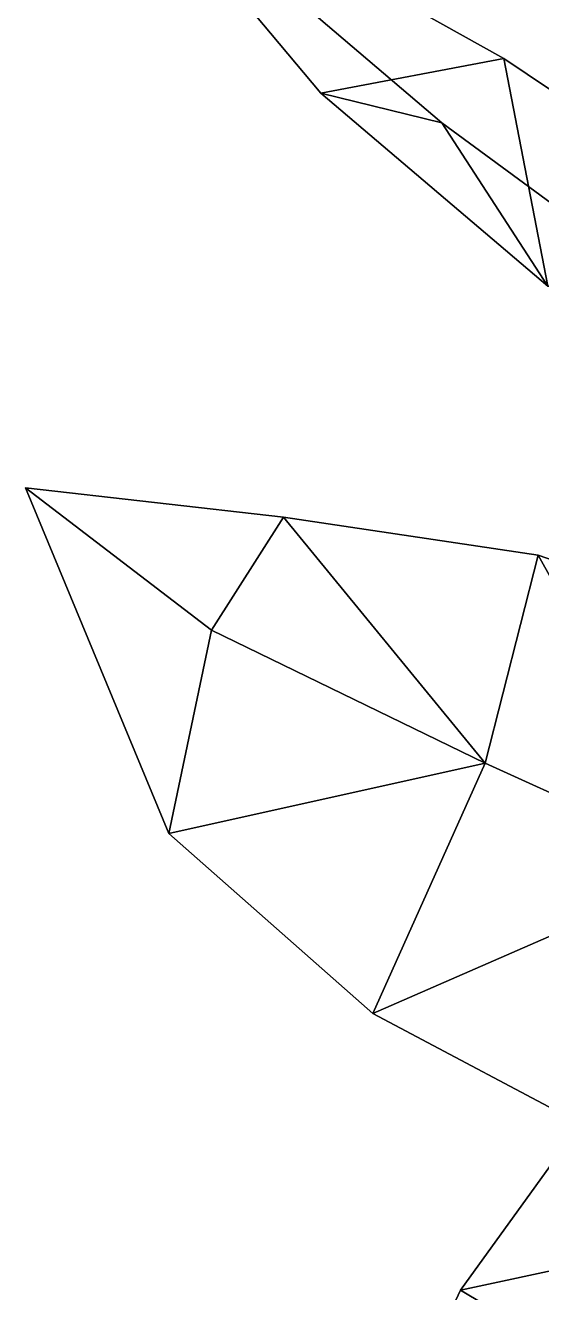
# Model space of a CAD drawing. Header units: metres. Extents: x -219 to 389, y -251 to 301.
# Drawn here: x -218.6 to -131.6, y -121.5 to 91.9 of the extents above; entities that cross this region are included whole.
import ezdxf

# ---------------------------------------------------------------- set-up
doc = ezdxf.new("R2010")
doc.units = ezdxf.units.M

msp = doc.modelspace()

# ---------------------------------------------------------------- linework, layer by layer
at = {"layer": 'Breeder_Leaf', "color": 3}
for points in [[(-194.3985, -44.2334, 156.3185), (-218.5775, 13.987, 123.3154), (-187.2221, -9.9609, 157.4815)], [(-194.3985, -44.2334, 156.3185), (-187.2221, -9.9609, 157.4815), (-218.5775, 13.987, 123.3154)], [(-218.5775, 13.987, 123.3154), (-175.1293, 9.07876, 183.0587), (-187.2221, -9.9609, 157.4815)], [(-218.5775, 13.987, 123.3154), (-187.2221, -9.9609, 157.4815), (-175.1293, 9.07876, 183.0587)], [(-187.2221, -9.9609, 157.4815), (-175.1293, 9.07876, 183.0587), (-141.1277, -32.3973, 170.0129)], [(-187.2221, -9.9609, 157.4815), (-141.1277, -32.3973, 170.0129), (-175.1293, 9.07876, 183.0587)], [(-141.1277, -32.3973, 170.0129), (-175.1293, 9.07876, 183.0587), (-132.2056, 2.6292, 195.842)], [(-141.1277, -32.3973, 170.0129), (-132.2056, 2.6292, 195.842), (-175.1293, 9.07876, 183.0587)], [(-132.2056, 2.6292, 195.842), (-103.0843, -49.663, 177.6563), (-141.1277, -32.3973, 170.0129)], [(-132.2056, 2.6292, 195.842), (-141.1277, -32.3973, 170.0129), (-103.0843, -49.663, 177.6563)], [(-103.0843, -49.663, 177.6563), (-132.2056, 2.6292, 195.842), (-91.2105, -11.5398, 199.1209)], [(-103.0843, -49.663, 177.6563), (-91.2105, -11.5398, 199.1209), (-132.2056, 2.6292, 195.842)], [(-141.1277, -32.3973, 170.0129), (-194.3985, -44.2334, 156.3185), (-187.2221, -9.9609, 157.4815)], [(-141.1277, -32.3973, 170.0129), (-187.2221, -9.9609, 157.4815), (-194.3985, -44.2334, 156.3185)], [(-160.07, -74.5145, 158.0496), (-194.3985, -44.2334, 156.3185), (-141.1277, -32.3973, 170.0129)], [(-160.07, -74.5145, 158.0496), (-141.1277, -32.3973, 170.0129), (-194.3985, -44.2334, 156.3185)], [(-103.0843, -49.663, 177.6563), (-160.07, -74.5145, 158.0496), (-141.1277, -32.3973, 170.0129)], [(-103.0843, -49.663, 177.6563), (-141.1277, -32.3973, 170.0129), (-160.07, -74.5145, 158.0496)], [(-122.1631, -94.6452, 160.456), (-160.07, -74.5145, 158.0496), (-103.0843, -49.663, 177.6563)], [(-122.1631, -94.6452, 160.456), (-103.0843, -49.663, 177.6563), (-160.07, -74.5145, 158.0496)], [(-86.4434, -108.4844, 177.0764), (-145.3178, -121.1217, 194.0278), (-119.9287, -86.00078, 197.7722)], [(-86.4434, -108.4844, 177.0764), (-119.9287, -86.00078, 197.7722), (-145.3178, -121.1217, 194.0278)], [(-145.3178, -121.1217, 194.0278), (-86.4434, -108.4844, 177.0764), (-113.8439, -139.8918, 168.9145)], [(-145.3178, -121.1217, 194.0278), (-113.8439, -139.8918, 168.9145), (-86.4434, -108.4844, 177.0764)], [(-113.8439, -139.8918, 168.9145), (-163.6774, -160.3523, 180.9379), (-145.3178, -121.1217, 194.0278)], [(-113.8439, -139.8918, 168.9145), (-145.3178, -121.1217, 194.0278), (-163.6774, -160.3523, 180.9379)]]:
    msp.add_3dface(points, dxfattribs=at)
at = {"layer": 'Breeder_Stipule', "color": 3}
for points in [[(-168.8023, 80.4674, 98.08348), (-148.429, 75.4472, 69.5393), (-205.0992, 123.7526, 93.8547)], [(-168.8023, 80.4674, 98.08348), (-205.0992, 123.7526, 93.8547), (-148.429, 75.4472, 69.5393)], [(-138.0312, 86.2922, 121.5855), (-168.8023, 80.4674, 98.08348), (-205.0992, 123.7526, 93.8547)], [(-138.0312, 86.2922, 121.5855), (-205.0992, 123.7526, 93.8547), (-168.8023, 80.4674, 98.08348)], [(-138.0312, 86.2922, 121.5855), (-130.5833, 47.9246, 101.0256), (-168.8023, 80.4674, 98.08348)], [(-138.0312, 86.2922, 121.5855), (-168.8023, 80.4674, 98.08348), (-130.5833, 47.9246, 101.0256)], [(-138.0312, 86.2922, 121.5855), (-95.1208, 57.4769, 132.7966), (-130.5833, 47.9246, 101.0256)], [(-138.0312, 86.2922, 121.5855), (-130.5833, 47.9246, 101.0256), (-95.1208, 57.4769, 132.7966)], [(-130.5833, 47.9246, 101.0256), (-148.429, 75.4472, 69.5393), (-168.8023, 80.4674, 98.08348)], [(-130.5833, 47.9246, 101.0256), (-168.8023, 80.4674, 98.08348), (-148.429, 75.4472, 69.5393)], [(-130.5833, 47.9246, 101.0256), (-104.2402, 42.9456, 57.571), (-148.429, 75.4472, 69.5393)], [(-130.5833, 47.9246, 101.0256), (-148.429, 75.4472, 69.5393), (-104.2402, 42.9456, 57.571)]]:
    msp.add_3dface(points, dxfattribs=at)

doc.saveas('drawing.dxf')
